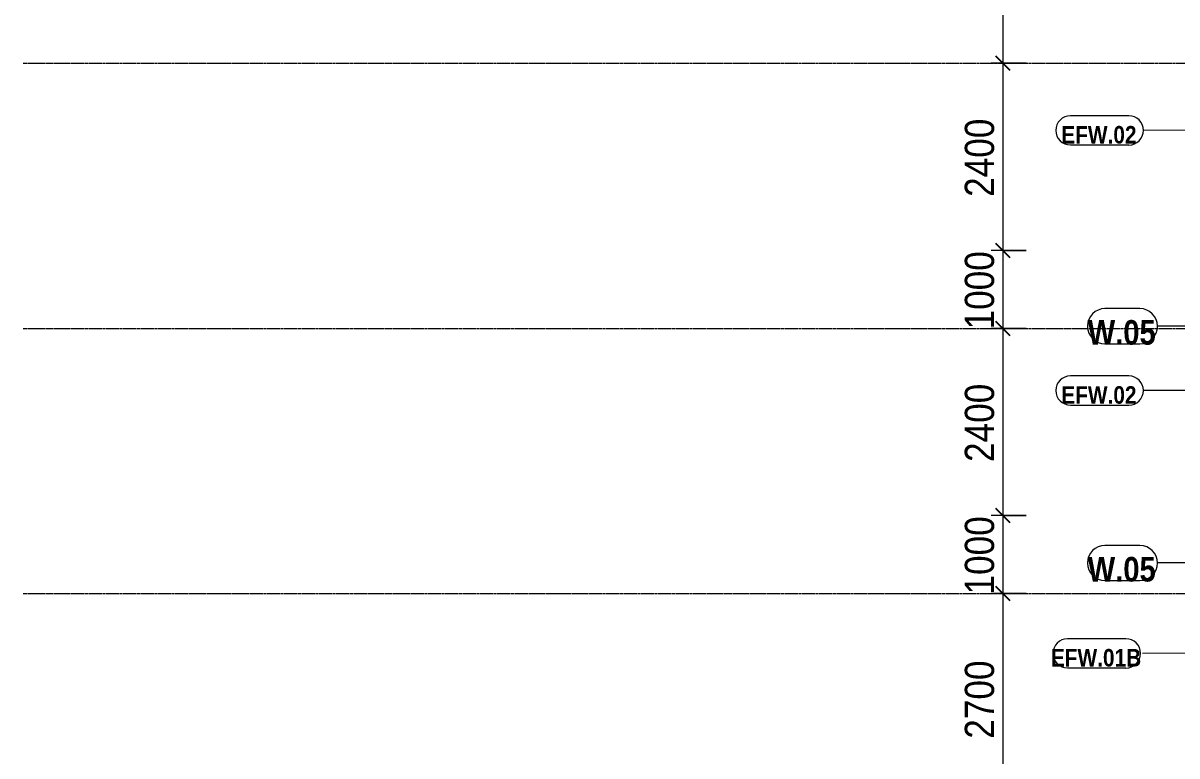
# Model space of a CAD drawing. Header units: millimetres. Extents: x 3451 to 201731, y -8641 to 35300.
# Drawn here: x 106972 to 121763, y 3516 to 12916 of the extents above; entities that cross this region are included whole.
import ezdxf

# ---------------------------------------------------------------- set-up
doc = ezdxf.new("R2010")
doc.units = ezdxf.units.MM
doc.linetypes.add('Centre', pattern=[31.75, 6.35, -4.7625, 15.875, -4.7625])
for name, color, linetype, lineweight in [('A-ANNO-DIMS', 211, 'Continuous', 9), ('A-ANNO-DIMS-150', 211, 'Continuous', 9), ('A-FLOR-LEVL-2', 51, 'Centre', 9), ('A-GLAZ-IDEN', 152, 'Continuous', 9), ('A-WALL-IDEN', 211, 'Continuous', 9)]:
    doc.layers.add(name, color=color, linetype=linetype, lineweight=lineweight)
doc.styles.add('Arial_B', font='arialbd.ttf', dxfattribs={"width": 0.85, "height": 225})
doc.styles.add('Arial_B_2', font='arialbd.ttf', dxfattribs={"width": 0.85, "height": 315})
doc.styles.add('UTM Avo', font='', dxfattribs={"width": 0.9, "height": 375})
doc.styles.get('UTM Avo').set_extended_font_data('UTM Avo')
doc.dimstyles.new('1_Dim_chi_tiet_2_5', dxfattribs={"dimscale": 304.8, "dimtxt": 374.737856, "dimasz": 0.590551, "dimexe": 0.492126, "dimexo": 0.0625, "dimgap": 0.049213, "dimtad": 1, "dimdec": 0, "dimrnd": 5, "dimzin": 0, "dimdsep": 46, "dimtxsty": 'UTM Avo', "dimblk1": 'OBLIQUE', "dimblk2": 'OBLIQUE', "dimsah": 1, "dimcen": 0.09, "dimdle": 0.492126, "dimazin": 0, "dimtfac": 1, "dimtdec": 4, "dimtix": 1, "dimtmove": 0, "dimatfit": 3, "dimfxl": 0.984252, "dimfxlon": 1, "dimtvp": 1, "dimtolj": 1, "dimtzin": 0, "dimarcsym": 2})

# ---------------------------------------------------------------- blocks, each defined once
blk = doc.blocks.new('CTL_WALL TAG NO MARK - 10-2062273-TKCS_MẶT CẮT D')
at = {"layer": 'A-WALL-IDEN'}
for p, q in [((-22190, 10738), (-22938, 10738)), ((-22938, 10363), (-22190, 10363))]:
    blk.add_line(p, q, dxfattribs=at)
for centre, radius, start, end in [((-22938, 10550), 187, 90, 270), ((-22190, 10550), 188, 270, 90)]:
    blk.add_arc(centre, radius, start, end, dxfattribs=at)
blk = doc.blocks.new('SSA-WINDOW TAG - 10-2062020-TKCS_MẶT CẮT D')
at = {"layer": 'A-GLAZ-IDEN'}
for p, q in [((-79340, 9253), (-79787, 9253)), ((-79787, 8803), (-79340, 8803))]:
    blk.add_line(p, q, dxfattribs=at)
for centre, start, end in [((-79787, 9028), 90, 270), ((-79340, 9028), 270, 90)]:
    blk.add_arc(centre, 225, start, end, dxfattribs=at)
blk = doc.blocks.new('DIMBLOCK62-TKCS_MẶT CẮT D')
at = {"layer": 'A-ANNO-DIMS-150', "lineweight": 25}
for p, q in [((119531, 15800), (119441, 15890)), ((119531, 15800), (119621, 15710)), ((119531, 12400), (119441, 12490)), ((119531, 12400), (119621, 12310))]:
    blk.add_line(p, q, dxfattribs=at)
at = {"layer": 'A-ANNO-DIMS-150'}
for p, q in [((119831, 15800), (119381, 15800)), ((119531, 15800), (119531, 12400)), ((119531, 15800), (119831, 15800)), ((119831, 12400), (119381, 12400)), ((119531, 12400), (119831, 12400))]:
    blk.add_line(p, q, dxfattribs=at)
at = {"layer": 'A-ANNO-DIMS-150', "color": 0, "insert": (119044, 13586), "char_height": 375, "width": 1232.47, "attachment_point": 1, "rotation": 90, "line_spacing_factor": 1.110334, "style": 'UTM Avo'}
blk.add_mtext('3400', dxfattribs=at)
blk = doc.blocks.new('_Oblique')
at = {"color": 0, "linetype": 'ByBlock', "lineweight": -2}
blk.add_line((-0.5, -0.5), (0.5, 0.5), dxfattribs=at)
blk = doc.blocks.new('DIMBLOCK63-TKCS_MẶT CẮT D')
at = {"layer": 'A-ANNO-DIMS-150', "lineweight": 25}
for p, q in [((119531, 12400), (119441, 12490)), ((119531, 12400), (119621, 12310)), ((119531, 10000), (119441, 10090)), ((119531, 10000), (119621, 9910))]:
    blk.add_line(p, q, dxfattribs=at)
at = {"layer": 'A-ANNO-DIMS-150'}
for p, q in [((119831, 12400), (119381, 12400)), ((119531, 12400), (119531, 10000)), ((119531, 12400), (119831, 12400)), ((119831, 10000), (119381, 10000)), ((119531, 10000), (119831, 10000))]:
    blk.add_line(p, q, dxfattribs=at)
at = {"layer": 'A-ANNO-DIMS-150', "color": 0, "insert": (119044, 10686), "char_height": 375, "width": 1232.47, "attachment_point": 1, "rotation": 90, "line_spacing_factor": 1.110334, "style": 'UTM Avo'}
blk.add_mtext('2400', dxfattribs=at)
blk = doc.blocks.new('DIMBLOCK64-TKCS_MẶT CẮT D')
at = {"layer": 'A-ANNO-DIMS-150', "lineweight": 25}
for p, q in [((119531, 10000), (119441, 10090)), ((119531, 10000), (119621, 9910)), ((119531, 9000), (119441, 9090)), ((119531, 9000), (119621, 8910))]:
    blk.add_line(p, q, dxfattribs=at)
at = {"layer": 'A-ANNO-DIMS-150'}
for p, q in [((119831, 10000), (119381, 10000)), ((119531, 10000), (119531, 9000)), ((119531, 10000), (119831, 10000)), ((119831, 9000), (119381, 9000)), ((119531, 9000), (119831, 9000))]:
    blk.add_line(p, q, dxfattribs=at)
at = {"layer": 'A-ANNO-DIMS-150', "color": 0, "insert": (119044, 8986), "char_height": 375, "width": 1232.47, "attachment_point": 1, "rotation": 90, "line_spacing_factor": 1.110334, "style": 'UTM Avo'}
blk.add_mtext('1000', dxfattribs=at)
blk = doc.blocks.new('DIMBLOCK65-TKCS_MẶT CẮT D')
at = {"layer": 'A-ANNO-DIMS-150', "lineweight": 25}
for p, q in [((119531, 9000), (119441, 9090)), ((119531, 9000), (119621, 8910)), ((119531, 6600), (119441, 6690)), ((119531, 6600), (119621, 6510))]:
    blk.add_line(p, q, dxfattribs=at)
at = {"layer": 'A-ANNO-DIMS-150'}
for p, q in [((119831, 9000), (119381, 9000)), ((119531, 9000), (119531, 6600)), ((119531, 9000), (119831, 9000)), ((119831, 6600), (119381, 6600)), ((119531, 6600), (119831, 6600))]:
    blk.add_line(p, q, dxfattribs=at)
at = {"layer": 'A-ANNO-DIMS-150', "color": 0, "insert": (119044, 7286), "char_height": 375, "width": 1232.47, "attachment_point": 1, "rotation": 90, "line_spacing_factor": 1.110334, "style": 'UTM Avo'}
blk.add_mtext('2400', dxfattribs=at)
blk = doc.blocks.new('DIMBLOCK66-TKCS_MẶT CẮT D')
at = {"layer": 'A-ANNO-DIMS-150', "lineweight": 25}
for p, q in [((119531, 6600), (119441, 6690)), ((119531, 6600), (119621, 6510)), ((119531, 5600), (119441, 5690)), ((119531, 5600), (119621, 5510))]:
    blk.add_line(p, q, dxfattribs=at)
at = {"layer": 'A-ANNO-DIMS-150'}
for p, q in [((119831, 6600), (119381, 6600)), ((119531, 6600), (119531, 5600)), ((119531, 6600), (119831, 6600)), ((119831, 5600), (119381, 5600)), ((119531, 5600), (119831, 5600))]:
    blk.add_line(p, q, dxfattribs=at)
at = {"layer": 'A-ANNO-DIMS-150', "color": 0, "insert": (119044, 5586), "char_height": 375, "width": 1232.47, "attachment_point": 1, "rotation": 90, "line_spacing_factor": 1.110334, "style": 'UTM Avo'}
blk.add_mtext('1000', dxfattribs=at)
blk = doc.blocks.new('DIMBLOCK67-TKCS_MẶT CẮT D')
at = {"layer": 'A-ANNO-DIMS-150', "lineweight": 25}
for p, q in [((119531, 5600), (119441, 5690)), ((119531, 5600), (119621, 5510)), ((119531, 2900), (119441, 2990)), ((119531, 2900), (119621, 2810))]:
    blk.add_line(p, q, dxfattribs=at)
at = {"layer": 'A-ANNO-DIMS-150'}
for p, q in [((119831, 5600), (119381, 5600)), ((119531, 5600), (119531, 2900)), ((119531, 5600), (119831, 5600)), ((119831, 2900), (119381, 2900)), ((119531, 2900), (119831, 2900))]:
    blk.add_line(p, q, dxfattribs=at)
at = {"layer": 'A-ANNO-DIMS-150', "color": 0, "insert": (119044, 3736), "char_height": 375, "width": 1232.47, "attachment_point": 1, "rotation": 90, "line_spacing_factor": 1.110334, "style": 'UTM Avo'}
blk.add_mtext('2700', dxfattribs=at)

msp = doc.modelspace()

# ---------------------------------------------------------------- linework, layer by layer
at = {"layer": 'A-FLOR-LEVL-2'}
for p, q in [((106972.4, 12400), (198239.7, 12400)), ((106972.4, 9000), (198239.7, 9000)), ((106972.4, 5600), (198239.7, 5600))]:
    msp.add_line(p, q, dxfattribs=at)
at = {"layer": 'A-GLAZ-IDEN'}
for p, q in [((122489, 9029.6), (121513.3, 9029.6)), ((122511.2, 5991.4), (121513.3, 5991.4))]:
    msp.add_line(p, q, dxfattribs=at)
at = {"layer": 'A-WALL-IDEN'}
for p, q in [((122344.9, 11541.1), (121333.3, 11539.6)), ((122300.5, 8203.6), (121333.3, 8202.1)), ((122089.8, 4832.8), (121320.1, 4831.3))]:
    msp.add_line(p, q, dxfattribs=at)

# ---------------------------------------------------------------- block references
at = {"layer": 'A-GLAZ-IDEN'}
for p in [(200627.8, 0), (200627.8, -3038.1)]:
    msp.add_blockref('SSA-WINDOW TAG - 10-2062020-TKCS_MẶT CẮT D', p, dxfattribs=at)
at = {"layer": 'A-WALL-IDEN'}
for p in [(143335.7, 989.6), (143335.7, -2347.9), (143298.4, -5718.7)]:
    msp.add_blockref('CTL_WALL TAG NO MARK - 10-2062273-TKCS_MẶT CẮT D', p, dxfattribs=at)

# ---------------------------------------------------------------- texts
at = {"layer": 'A-GLAZ-IDEN', "char_height": 315, "width": 902.7, "attachment_point": 5, "line_spacing_factor": 0.936439, "style": 'Arial_B_2'}
for insert in [(121055.1, 8946.2), (121055.1, 5908.1)]:
    msp.add_mtext('\\pt6.3756,12.7512,19.12365,25.49925,31.87485,38.25045,44.62605,50.9985,57.3741,63.7497,70.1253,76.5009,82.8765,89.24895,95.62455,102.00015,108.37575,114.75135,121.1238,127.4994,133.875,140.2506,146.6262,152.99865,159.37425,165.74985,172.12545,178.50105,184.8735,191.2491,197.6247,204.0003;W.05', dxfattribs=dict(at, insert=insert))
at = {"layer": 'A-WALL-IDEN', "char_height": 225, "attachment_point": 5, "line_spacing_factor": 0.936439, "style": 'Arial_B'}
for s, insert, width in [('\\pt6.37425,12.75075,19.125,25.49925,31.87575,38.25,44.62425,51.00075,57.375,63.74925,70.12575,76.5,82.87425,89.25075,95.625,101.99925,108.37575,114.75,121.12425,127.50075,133.875,140.24925,146.62575,153,159.37425,165.75075,172.125,178.49925,184.87575,191.25,197.62425,204.00075;EFW.02', (120762.6, 11481.5), 995.775), ('\\pt6.37425,12.75075,19.125,25.49925,31.87575,38.25,44.62425,51.00075,57.375,63.74925,70.12575,76.5,82.87425,89.25075,95.625,101.99925,108.37575,114.75,121.12425,127.50075,133.875,140.24925,146.62575,153,159.37425,165.75075,172.125,178.49925,184.87575,191.25,197.62425,204.00075;EFW.02', (120762.6, 8144), 995.775), ('\\pt6.37425,12.75075,19.125,25.49925,31.87575,38.25,44.62425,51.00075,57.375,63.74925,70.12575,76.5,82.87425,89.25075,95.625,101.99925,108.37575,114.75,121.12425,127.50075,133.875,140.24925,146.62575,153,159.37425,165.75075,172.125,178.49925,184.87575,191.25,197.62425,204.00075;EFW.01B', (120726, 4773.2), 1180.65)]:
    msp.add_mtext(s, dxfattribs=dict(at, insert=insert, width=width))

# ---------------------------------------------------------------- dimensions: what is measured, and where the dimension line sits
at = {"layer": 'A-ANNO-DIMS'}
for base, p1, p2, override, picture, middle in [((119530.8, 12400), (119830.8, 15800), (119830.8, 12400), {"dimpost": '<>', "dimfxl": 3400}, 'DIMBLOCK62-TKCS_MẶT CẮT D', (119321.8, 14100)), ((119530.8, 10000), (119830.8, 12400), (119830.8, 10000), {"dimpost": '<>', "dimfxl": 2400}, 'DIMBLOCK63-TKCS_MẶT CẮT D', (119321.8, 11200)), ((119530.8, 9000), (119830.8, 10000), (119830.8, 9000), {"dimpost": '<>', "dimfxl": 1000}, 'DIMBLOCK64-TKCS_MẶT CẮT D', (119321.8, 9500)), ((119530.8, 6600), (119830.8, 9000), (119830.8, 6600), {"dimpost": '<>', "dimfxl": 2400}, 'DIMBLOCK65-TKCS_MẶT CẮT D', (119321.8, 7800)), ((119530.8, 5600), (119830.8, 6600), (119830.8, 5600), {"dimpost": '<>', "dimfxl": 1000}, 'DIMBLOCK66-TKCS_MẶT CẮT D', (119321.8, 6100)), ((119530.8, 2900), (119830.8, 5600), (119830.8, 2900), {"dimpost": '<>', "dimfxl": 2700}, 'DIMBLOCK67-TKCS_MẶT CẮT D', (119321.8, 4250))]:
    dim = msp.add_linear_dim(base=base, p1=p1, p2=p2, angle=90, dimstyle='1_Dim_chi_tiet_2_5', override=override, dxfattribs=at)
    dim.commit()
    dim.dimension.update_dxf_attribs({"geometry": picture, "text_midpoint": middle})

doc.saveas('drawing.dxf')
